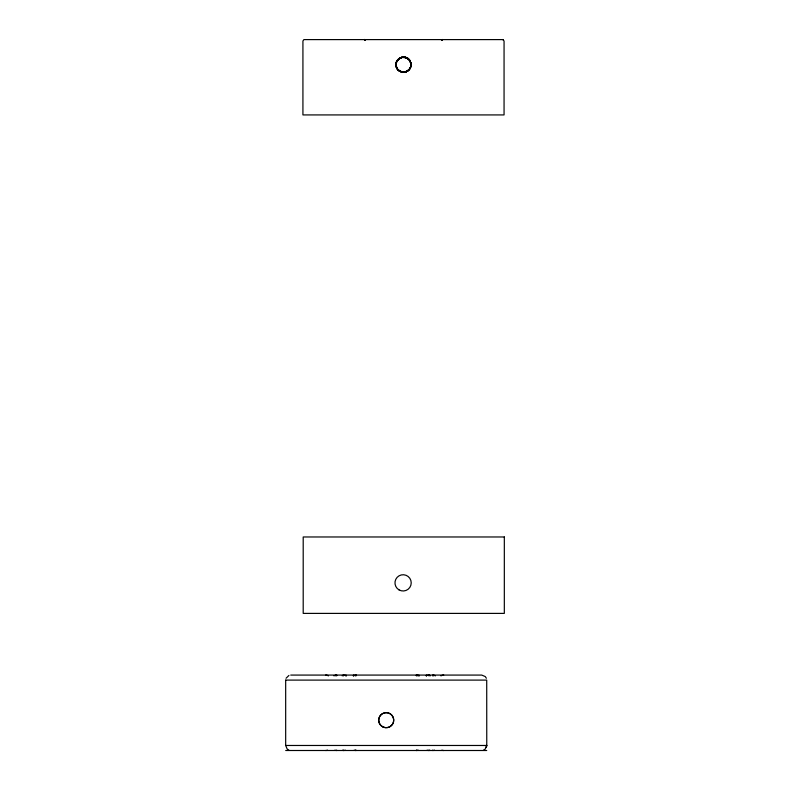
<?xml version="1.0" encoding="UTF-8"?>
<svg xmlns="http://www.w3.org/2000/svg" width="790" height="790" viewBox="0 0 790 790"><rect width="100%" height="100%" fill="white"/><g stroke="black" fill="none" stroke-linecap="round" stroke-linejoin="round"><path stroke-width="1.19" d="M411.007 65.313C410.405 47.973 385.52 62.479 400.412 71.525C403.206 72.828 406.751 72.147 408.884 69.915C411.353 68.651 411.244 60.435 410.84 66.34C409.082 71.584 412.143 61.985 410.425 67.614C409.625 68.868 410.04 69.342 407.048 71.297C404.697 74.033 393.301 69.026 403.167 72.176M396.146 62.943L396.027 65.718L396.146 62.943L397.36 60.247L395.978 63.97L396.56 67.614M410.84 66.34L410.82 62.835L409.536 60.119L406.238 57.611L402.416 57.176L405.3 57.315L407.887 58.509L404.164 57.127M285.713 680.101L486.719 680.101L486.759 745.474L485.248 749.029L483.539 750.144M486.699 745.474L486.304 747.32L486.759 745.474L285.713 745.474M396.076 63.289L396.61 61.561M410.919 65.995L410.375 67.723M396.442 61.966C394.862 65.807 397.143 70.577 401.103 71.791M410.543 67.318L410.899 63.2L409.536 60.119M396.817 61.136L396.471 61.897L399.286 58.381L402.781 57.137M410.168 68.147L410.524 67.387L408.884 69.915L406.702 71.465M286.059 678.255L288.943 675.43M397.291 60.356L400.283 57.818M408.015 70.675L409.704 68.927M397.153 60.563L400.984 57.532M409.842 68.72L406.001 71.752M397.844 59.645L401.685 57.315L406.998 57.966M409.141 69.648C407.186 72.966 398.535 73.282 396.669 67.851M441.689 39.895L442.716 39.5L441.808 39.796M442.716 39.5L441.65 39.944L442.281 39.559M441.65 39.944L442.43 39.53M407.778 70.853L405.3 71.969M399.286 58.381L402.051 57.236L405.547 57.384M399.987 71.317L403.493 72.186L407.699 70.903M400.629 57.66L402.051 57.236C396.491 58.519 394.279 64.237 397.459 69.165M406.356 71.623L404.934 72.048L405.625 71.88M404.569 72.107L401.448 71.9M502.776 39.52L504.06 41.011L504.06 114.925L302.925 114.925L302.925 41.011L303.883 39.599L503.092 39.599M290.73 675.075L481.693 675.075L485.248 676.546L486.363 678.255M285.694 750.5L486.729 750.5M365.237 39.846L364.269 39.5L365.049 39.717M364.269 39.5L364.98 39.678M404.845 57.226L407.245 58.105M402.14 72.058L397.735 69.51L395.988 65.353M364.565 39.53L365.336 39.944L364.842 39.609M406.238 57.611L409.704 60.366L410.998 63.881L410.82 62.835M406.919 57.917L409.289 59.823L410.899 63.2L409.753 60.435L407.571 58.302M288.883 750.144L287.175 749.029L285.674 745.474L285.674 680.101M396.175 66.449L397.232 68.849L399.414 70.991M398.219 70.034L398.792 70.537M408.499 58.993L410.168 61.136M398.496 70.29L396.817 68.147M433.661 675.075L433.661 675.894M432.653 675.894L432.653 675.075A5.026 5.026 0 0 1 435.399 675.894M432.653 750.144L432.653 750.5A5.026 5.026 0 0 0 434.5 750.144M426.205 675.894A5.026 5.026 0 0 1 428.95 675.075L428.95 675.894M428.95 750.144L428.95 750.5A5.026 5.026 0 0 1 427.104 750.144M426.442 675.075L426.442 675.894M418.897 675.075L418.897 675.894M419.135 675.894A5.026 5.026 0 0 0 416.379 675.075L416.379 675.894M416.379 750.154L416.379 750.49A5.026 5.026 0 0 0 418.236 750.144M353.288 675.894A5.026 5.026 0 0 1 356.043 675.075L356.043 675.894M356.043 750.144L356.043 750.5A5.026 5.026 0 0 1 354.197 750.144M353.525 675.075L353.525 675.894M345.99 675.075L345.99 675.894M346.227 675.894A5.026 5.026 0 0 0 343.472 675.075L343.472 675.894M343.472 750.144L343.472 750.5A5.026 5.026 0 0 0 345.319 750.144M336.718 675.894L336.718 675.075A5.026 5.026 0 0 0 333.973 675.894M336.718 750.144L336.718 750.5A5.026 5.026 0 0 1 334.871 750.144M335.72 675.075L335.72 675.894M416.379 675.075A5.026 1.59 90 0 1 417.248 675.894M355.174 675.894A5.026 1.59 -90 0 1 356.043 675.075M416.972 750.144A5.026 1.59 -90 0 1 416.379 750.5M356.043 750.5A5.026 1.59 90 0 1 355.46 750.144M343.472 750.5A5.026 2.252 90 0 1 342.643 750.144M443.713 750.5A5.026 5.026 0 0 1 441.867 750.144M327.514 750.144A5.026 5.026 0 0 1 325.658 750.5M325.658 675.075A5.026 5.026 0 0 1 328.413 675.894M342.238 675.894A5.026 2.252 -90 0 1 343.472 675.075M440.958 675.894A5.026 5.026 0 0 1 443.713 675.075M429.78 750.144A5.026 2.252 -90 0 1 428.95 750.5M428.95 675.075A5.026 2.252 90 0 1 430.185 675.894M504.326 536.973L303.202 536.973L303.202 613.395L504.326 613.395L504.326 536.973M399.039 589.903A8.127 8.127 0 0 0 411.225 582.862A8.127 8.127 0 0 0 399.039 575.821A8.127 8.127 0 0 0 399.039 589.903M392.531 724.252A7.535 7.515 -90 0 0 386.587 712.639A7.535 7.515 -90 0 0 379.526 723.61A7.535 7.515 -90 0 0 392.531 724.252M382.439 726.701A7.545 7.545 0 0 0 393.756 720.164A7.545 7.545 0 0 0 382.439 713.637A7.545 7.545 0 0 0 382.439 726.701"/></g></svg>
